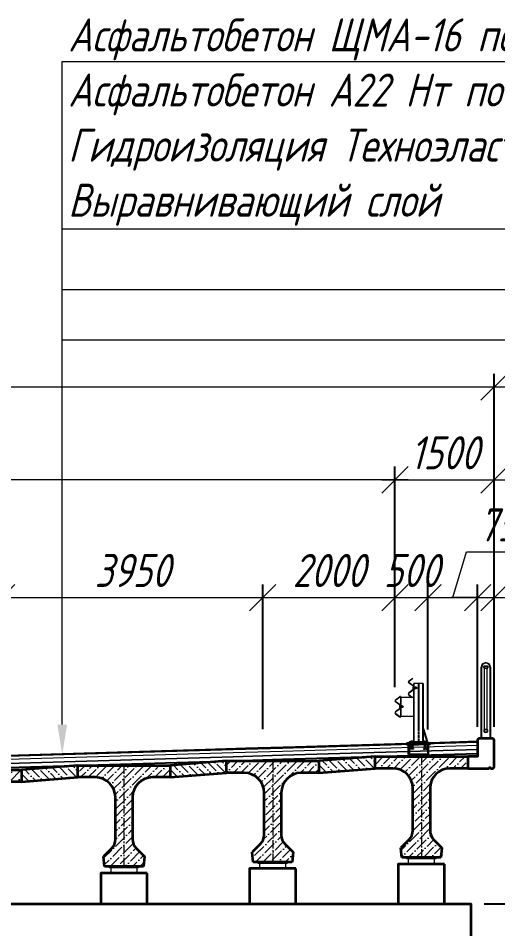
# Model space of a CAD drawing. Header units: millimetres. Extents: x 265754 to 14267433, y -6145605 to 2433772.
# Drawn here: x 7243360 to 7250616, y 38596 to 52371 of the extents above; entities that cross this region are included whole.
import ezdxf
from ezdxf import colors
from ezdxf.entities.mleader import LeaderData, LeaderLine
from ezdxf.math import Vec2, Vec3

# ---------------------------------------------------------------- set-up
doc = ezdxf.new("R2010")
doc.units = ezdxf.units.MM
for name, pattern in [('ACAD_ISO02W100', [15, 12, -3]), ('ACAD_ISO10W100', [18.5, 12, -3, 0.5, -3]), ('осевая', [2, 1.25, -0.25, 0.25, -0.25])]:
    doc.linetypes.add(name, pattern=pattern)
for name, color, linetype, lineweight in [('04_Невидимые', 3, 'Continuous', 13), ('1-Бетон', 106, 'Continuous', 35), ('1-Металл', 4, 'Continuous', 30), ('1-Тонкая', 5, 'Continuous', 20), ('1-Штриховка', 8, 'Continuous', 9), ('Б-Перила', 3, 'Continuous', 20), ('ИС_Выноска', 3, 'Continuous', 18), ('ИС_Ось', 3, 'осевая', 18), ('ИС_Размер', 3, 'Continuous', 18)]:
    doc.layers.add(name, color=color, linetype=linetype, lineweight=lineweight)
doc.layers.add('Красный поперечник', color=1, linetype='Continuous')
doc.styles.add('0', font='isocpeur.ttf', dxfattribs={"width": 0.8, "oblique": 15})
doc.dimstyles.new('М200', dxfattribs={"dimscale": 200, "dimtxt": 2.5, "dimasz": 2, "dimexe": 1, "dimexo": 1, "dimgap": 0.8, "dimtad": 1, "dimdec": 0, "dimzin": 0, "dimdsep": 46, "dimtxsty": '0', "dimblk": 'OBLIQUE', "dimcen": 0.09, "dimdle": 1, "dimclrd": 256, "dimclre": 256, "dimclrt": 256, "dimadec": 4, "dimazin": 0, "dimtfac": 1, "dimtdec": 0, "dimtmove": 1, "dimatfit": 2, "dimfxl": 1, "dimtolj": 1, "dimtzin": 0, "dimlwd": -1, "dimarcsym": 0})

# ---------------------------------------------------------------- blocks, each defined once
blk = doc.blocks.new('1530')
at = {"layer": '1-Штриховка'}
h = blk.add_hatch(dxfattribs=at)
h.set_pattern_fill('ANSI36', color=256, scale=25, style=0)
h.set_pattern_definition([(45, (-1571632.81, 568569.22), (42.0949506, 154.348152), [198.4375, -39.6875, 0, -39.6875])])
h.paths.add_polyline_path([(130, -480), (130, -1117, 0.198927), (189, -1259), (310, -1380), (295, -1530), (-295, -1530), (-310, -1380), (-189, -1259, 0.198898), (-130, -1117), (-130, -480, 0.414214), (-430, -180), (-700, -180), (-700, 0), (700, 0), (700, -180), (430, -180, 0.414224)])
at = {"layer": '1-Бетон'}
for p, q in [((-700, 0), (700, 0)), ((-700, -180), (-700, 0)), ((700, 0), (700, -180)), ((-430, -180), (-700, -180)), ((700, -180), (430, -180)), ((-130, -1117), (-130, -480)), ((130, -480), (130, -1117)), ((-189, -1259), (-310, -1380)), ((189, -1259), (310, -1380)), ((-295, -1530), (-310, -1380)), ((310, -1380), (295, -1530)), ((295, -1530), (-295, -1530))]:
    blk.add_line(p, q, dxfattribs=at)
for centre, radius, start, end in [((-430, -480), 300, 0, 90), ((430, -480), 300, 90, 180), ((-330, -1117), 200, 315.0289, 359.9744), ((330, -1117), 200, 180.0256, 224.9711)]:
    blk.add_arc(centre, radius, start, end, dxfattribs=at)
at = {"layer": 'ИС_Ось', "ltscale": 100}
blk.add_line((0, 0), (0, -1530), dxfattribs=at)
blk = doc.blocks.new('БР09')
at = {"lineweight": 15}
for p, q in [((-783, 48), (-724, 91)), ((-722, -28), (-783, 15)), ((-780, 45), (-722, 88)), ((-720, -25), (-780, 18)), ((-709, -874), (-709, 6)), ((-569, 6), (-709, 6)), ((-702, -874), (-702, 6)), ((-576, 6), (-576, -874)), ((-569, 6), (-569, -874)), ((-722, -90), (-783, -133)), ((-720, -93), (-780, -136)), ((-713, -44), (-713, -74)), ((-699, -37), (-702, -37)), ((-702, -37), (-702, -81)), ((-702, -81), (-699, -81)), ((-699, -81), (-699, -37)), ((-684, -46), (-699, -46)), ((-688, -54), (-699, -54)), ((-688, -65), (-699, -65)), ((-684, -72), (-699, -72)), ((-684, -46), (-690, -46)), ((-684, -72), (-690, -72)), ((-683, -49), (-683, -69)), ((-683, -49), (-683, -69)), ((-675, -46), (-682, -46)), ((-675, -72), (-682, -72)), ((-674, -49), (-674, -69)), ((-662, -54), (-674, -54)), ((-662, -65), (-674, -65)), ((-662, -54), (-662, -65)), ((-985, -237), (-924, -193)), ((-924, -313), (-985, -270)), ((-982, -240), (-922, -196)), ((-922, -310), (-982, -267)), ((-911, -188), (-917, -189)), ((-910, -192), (-916, -193)), ((-911, -188), (-910, -192)), ((-709, -204), (-911, -204)), ((-911, -204), (-911, -484)), ((-907, -204), (-907, -484)), ((-783, -166), (-734, -202)), ((-780, -163), (-732, -199)), ((-924, -375), (-985, -418)), ((-922, -378), (-982, -421)), ((-915, -329), (-915, -359)), ((-985, -451), (-924, -496)), ((-982, -448), (-922, -492)), ((-917, -499), (-911, -500)), ((-916, -495), (-910, -496)), ((-911, -484), (-709, -484)), ((-911, -500), (-910, -496)), ((-755, -874), (-755, -864)), ((-723, -864), (-755, -864)), ((-755, -874), (-755, -864)), ((-729, -864), (-755, -864)), ((-739, -874), (-755, -874)), ((-723, -874), (-755, -874)), ((-746, -874), (-746, -864)), ((-746, -874), (-746, -864)), ((-746, -874), (-746, -864)), ((-746, -874), (-746, -864)), ((-732, -874), (-732, -864)), ((-732, -874), (-732, -864)), ((-732, -874), (-732, -864)), ((-732, -874), (-732, -864)), ((-732, -874), (-732, -864)), ((-732, -874), (-732, -864)), ((-732, -874), (-732, -864)), ((-732, -874), (-732, -864)), ((-732, -874), (-732, -864)), ((-732, -874), (-732, -864)), ((-725, -864), (-729, -864)), ((-723, -872), (-723, -864)), ((-723, -874), (-723, -866)), ((-723, -874), (-723, -866)), ((-723, -872), (-723, -866)), ((-723, -874), (-723, -866)), ((-723, -874), (-723, -866)), ((-555, -872), (-555, -864)), ((-555, -864), (-523, -864)), ((-555, -874), (-555, -866)), ((-555, -874), (-555, -866)), ((-555, -872), (-555, -866)), ((-555, -874), (-555, -866)), ((-555, -874), (-555, -866)), ((-555, -874), (-523, -874)), ((-553, -864), (-549, -864)), ((-549, -864), (-523, -864)), ((-546, -874), (-546, -864)), ((-546, -874), (-546, -864)), ((-546, -874), (-546, -864)), ((-546, -874), (-546, -864)), ((-546, -874), (-546, -864)), ((-546, -874), (-546, -864)), ((-546, -874), (-546, -864)), ((-546, -874), (-546, -864)), ((-546, -874), (-546, -864)), ((-546, -874), (-546, -864)), ((-539, -874), (-523, -874)), ((-532, -874), (-532, -864)), ((-532, -874), (-532, -864)), ((-532, -874), (-532, -864)), ((-532, -874), (-532, -864)), ((-523, -874), (-523, -864)), ((-523, -874), (-523, -864))]:
    blk.add_line(p, q, dxfattribs=at)
for p, q in [((-724, 91), (-722, 88)), ((-734, -202), (-732, -199))]:
    blk.add_line(p, q)
at = {"lineweight": 15, "ltscale": 5}
for p, q in [((-904, -322), (-907, -322)), ((-907, -322), (-907, -366)), ((-907, -366), (-904, -366)), ((-904, -366), (-904, -322))]:
    blk.add_line(p, q, dxfattribs=at)
at = {"color": 7, "lineweight": 15}
for p, q in [((-890, -331), (-904, -331)), ((-893, -339), (-904, -339)), ((-893, -350), (-904, -350)), ((-890, -357), (-904, -357)), ((-890, -331), (-895, -331)), ((-890, -357), (-895, -357)), ((-889, -334), (-889, -354)), ((-889, -334), (-889, -354)), ((-881, -331), (-888, -331)), ((-881, -357), (-888, -357)), ((-880, -334), (-880, -354)), ((-868, -339), (-880, -339)), ((-868, -350), (-880, -350)), ((-868, -339), (-868, -350))]:
    blk.add_line(p, q, dxfattribs=at)
at = {"linetype": 'Continuous'}
for p, q in [((-789, -1064), (-789, -914)), ((-779, -914), (-779, -1064)), ((-499, -914), (-499, -1064)), ((-489, -1064), (-489, -914)), ((-489, -1064), (-789, -1064))]:
    blk.add_line(p, q, dxfattribs=at)
at = {"color": 3, "linetype": 'ACAD_ISO02W100', "lineweight": 15, "ltscale": 2}
for p, q in [((-752, -894), (-752, -914)), ((-751, -914), (-751, -974)), ((-750, -894), (-750, -914)), ((-728, -894), (-728, -914)), ((-727, -914), (-727, -974)), ((-726, -894), (-726, -914)), ((-552, -894), (-552, -914)), ((-551, -914), (-551, -974)), ((-550, -894), (-550, -914)), ((-528, -894), (-528, -914)), ((-527, -914), (-527, -974)), ((-526, -894), (-526, -914))]:
    blk.add_line(p, q, dxfattribs=at)
at = {"linetype": 'ACAD_ISO10W100', "ltscale": 2.5}
for p, q in [((-739, -888), (-739, -986)), ((-539, -888), (-539, -986))]:
    blk.add_line(p, q, dxfattribs=at)
at = {"linetype": 'ACAD_ISO10W100', "ltscale": 3}
blk.add_lwpolyline([(-639, 6), (-639, -874)], dxfattribs=at)
at = {"lineweight": 15}
blk.add_lwpolyline([(-713, -44), (-716, -44, 0.414214), (-722, -50), (-722, -57), (-719, -57), (-719, -61), (-722, -61), (-722, -68, 0.414214), (-716, -74), (-713, -74), (-713, -44)], format="xyb", dxfattribs=at)
at = {"color": 7, "lineweight": 15}
blk.add_lwpolyline([(-915, -329), (-918, -329, 0.414214), (-924, -335), (-924, -342), (-921, -342), (-921, -346), (-924, -346), (-924, -353, 0.414214), (-918, -359), (-915, -359), (-915, -329)], format="xyb", dxfattribs=at)
blk.add_lwpolyline([(-569, -676), (-509, -874)])
at = {"linetype": 'Continuous'}
for points in [[(-639, -894), (-814, -894), (-814, -914), (-639, -914)], [(-639, -894), (-464, -894), (-464, -914), (-639, -914)]]:
    blk.add_lwpolyline(points, dxfattribs=at)
blk.add_lwpolyline([(-464, -914), (-814, -914), (-814, -894), (-464, -894)], close=True, dxfattribs=at)
at = {"lineweight": 15}
blk.add_lwpolyline([(-779, -894), (-499, -894), (-499, -874), (-779, -874)], close=True, dxfattribs=at)
at = {"color": 3, "linetype": 'ACAD_ISO02W100', "lineweight": 15, "ltscale": 2}
for points in [[(-753, -914), (-725, -914), (-725, -974), (-753, -974)], [(-525, -914), (-553, -914), (-553, -974), (-525, -974)], [(-764, -974), (-714, -974), (-714, -984), (-764, -984)], [(-514, -974), (-564, -974), (-564, -984), (-514, -984)]]:
    blk.add_lwpolyline(points, close=True, dxfattribs=at)
at = {"lineweight": 15}
for centre, radius, start, end in [((-772, 31), 20, 122.4532, 237.5468), ((-772, 31), 16, 122.4532, 237.5468), ((-772, -150), 20, 122.4532, 237.5468), ((-772, -150), 16, 122.4532, 237.5468), ((-733, -45), 20, 0, 57.5468), ((-733, -73), 20, 302.4532, 0), ((-733, -45), 24, 0, 57.5468), ((-733, -73), 24, 302.4532, 0), ((-974, -254), 20, 122.4532, 237.5468), ((-974, -254), 16, 122.4532, 237.5468), ((-913, -209), 20, 101.3099, 126.1874), ((-913, -209), 16, 101.3099, 126.1874), ((-935, -330), 20, 0, 57.5468), ((-935, -330), 24, 0, 57.5468), ((-913, -479), 20, 233.8126, 258.6901), ((-913, -479), 16, 233.8126, 258.6901), ((-753, -866), 2, 90, 180), ((-753, -872), 2, 180, 270), ((-748, -866), 2, 0, 90), ((-748, -872), 2, 270, 0), ((-744, -866), 2, 90, 180), ((-744, -872), 2, 180, 270), ((-734, -866), 2, 0, 90), ((-734, -872), 2, 270, 0), ((-730, -866), 2, 90, 180), ((-730, -872), 2, 180, 270), ((-725, -866), 2, 359.9996, 90), ((-725, -872), 2, 270, 0), ((-553, -866), 2, 90, 180.0004), ((-553, -872), 2, 180, 270), ((-548, -866), 2, 0, 90), ((-548, -872), 2, 270, 0), ((-544, -866), 2, 90, 180), ((-544, -872), 2, 180, 270), ((-534, -866), 2, 0, 90), ((-534, -872), 2, 270, 0), ((-530, -866), 2, 90, 180), ((-530, -872), 2, 180, 270), ((-525, -866), 2, 0, 90), ((-525, -872), 2, 270, 0)]:
    blk.add_arc(centre, radius, start, end, dxfattribs=at)
at = {"lineweight": 15, "ltscale": 0.2}
for centre, radius, start, end in [((-935, -358), 20, 302.4532, 0), ((-935, -358), 24, 302.4532, 0), ((-974, -435), 20, 122.4532, 237.5468), ((-974, -435), 16, 122.4532, 237.5468)]:
    blk.add_arc(centre, radius, start, end, dxfattribs=at)
at = {"lineweight": 15, "extrusion": (0, 0, -1)}
for centre, major_axis, start_param, end_param in [((-688, -49), (-3.23, 3.23), 2.356194, 3.926991), ((-688, -58), (3.23, 3.23), -0.785398, 0.785398), ((-688, -60), (-3.23, 3.23), 2.356194, 3.926991), ((-688, -69), (3.23, 3.23), -0.785398, 0.785398), ((-688, -49), (-3.23, 3.23), 1.691386, 2.356194), ((-688, -69), (3.23, 3.23), 0.785398, 1.450207), ((-679, -49), (3.23, 3.23), 3.926991, 4.5918), ((-679, -49), (-3.23, 3.23), 3.926991, 5.497787), ((-679, -58), (3.23, 3.23), 3.926991, 5.497787), ((-679, -60), (-3.23, 3.23), 3.926991, 5.497787), ((-679, -69), (3.23, 3.23), 3.926991, 5.497787), ((-679, -69), (-3.23, 3.23), 4.832978, 5.497787), ((-679, -49), (3.23, 3.23), 0.785398, 2.356194), ((-679, -58), (-3.23, 3.23), 0.785398, 2.356194), ((-679, -60), (3.23, 3.23), 0.785398, 2.356194), ((-679, -69), (-3.23, 3.23), 0.785398, 2.356194), ((-679, -49), (-3.23, 3.23), 1.691386, 2.356194), ((-679, -69), (3.23, 3.23), 0.785398, 1.450207)]:
    blk.add_ellipse(centre, major_axis=major_axis, ratio=1, start_param=start_param, end_param=end_param, dxfattribs=at)
at = {"color": 7, "lineweight": 15, "extrusion": (0, 0, -1)}
for centre, major_axis, start_param, end_param in [((-893, -334), (-3.23, 3.23), 2.356194, 3.926991), ((-893, -343), (3.23, 3.23), -0.785398, 0.785398), ((-893, -345), (-3.23, 3.23), 2.356194, 3.926991), ((-893, -354), (3.23, 3.23), -0.785398, 0.785398), ((-893, -334), (-3.23, 3.23), 1.691386, 2.356194), ((-893, -354), (3.23, 3.23), 0.785398, 1.450207), ((-884, -334), (3.23, 3.23), 3.926991, 4.5918), ((-884, -334), (-3.23, 3.23), 3.926991, 5.497787), ((-884, -343), (3.23, 3.23), 3.926991, 5.497787), ((-884, -345), (-3.23, 3.23), 3.926991, 5.497787), ((-884, -354), (3.23, 3.23), 3.926991, 5.497787), ((-884, -354), (-3.23, 3.23), 4.832978, 5.497787), ((-884, -334), (3.23, 3.23), 0.785398, 2.356194), ((-884, -343), (-3.23, 3.23), 0.785398, 2.356194), ((-884, -345), (3.23, 3.23), 0.785398, 2.356194), ((-884, -354), (-3.23, 3.23), 0.785398, 2.356194), ((-884, -334), (-3.23, 3.23), 1.691386, 2.356194), ((-884, -354), (3.23, 3.23), 0.785398, 1.450207)]:
    blk.add_ellipse(centre, major_axis=major_axis, ratio=1, start_param=start_param, end_param=end_param, dxfattribs=at)
blk = doc.blocks.new('_OBLIQUE')
at = {"color": 0, "linetype": 'ByBlock', "lineweight": -2}
blk.add_line((0.5, 0.5), (-0.5, -0.5), dxfattribs=at)
blk = doc.blocks.new('*D959')
at = {"layer": 'Defpoints', "color": 0, "linetype": 'Continuous', "transparency": 16777216}
for p in [(7249060, 43606), (7249060, 42049), (7247060, 41417)]:
    blk.add_point(p, dxfattribs=at)
at = {"layer": 'ИС_Размер', "lineweight": -2, "transparency": 16777216}
for p, q in [((7247060, 41617), (7247060, 43806)), ((7249060, 42249), (7249060, 43806))]:
    blk.add_line(p, q, dxfattribs=at)
at = {"layer": 'ИС_Размер', "transparency": 16777216}
blk.add_line((7246860, 43606), (7249260, 43606), dxfattribs=at)
at = {"layer": 'ИС_Размер', "linetype": 'Continuous', "transparency": 16777216, "xscale": 400, "yscale": 400, "zscale": 400, "rotation": 180}
blk.add_blockref('_OBLIQUE', (7247060, 43606), dxfattribs=at)
at = {"layer": 'ИС_Размер', "linetype": 'Continuous', "transparency": 16777216, "xscale": 400, "yscale": 400, "zscale": 400}
blk.add_blockref('_OBLIQUE', (7249060, 43606), dxfattribs=at)
at = {"layer": 'ИС_Размер', "linetype": 'Continuous', "transparency": 16777216, "insert": (7248060, 44016), "char_height": 500, "attachment_point": 5, "style": '0'}
blk.add_mtext('\\A1;2000', dxfattribs=at)
blk = doc.blocks.new('*D960')
at = {"layer": 'Defpoints', "color": 0, "transparency": 16777216}
for p in [(7250560, 43606), (7250310, 41452), (7250560, 41452)]:
    blk.add_point(p, dxfattribs=at)
at = {"layer": 'ИС_Размер', "lineweight": -2, "transparency": 16777216}
for p, q in [((7250310, 41652), (7250310, 43806)), ((7250560, 41652), (7250560, 43806))]:
    blk.add_line(p, q, dxfattribs=at)
at = {"layer": 'ИС_Размер', "transparency": 16777216}
for p, q in [((7250310, 43606), (7249910, 43606)), ((7250310, 43606), (7250560, 43606)), ((7250560, 43606), (7250960, 43606))]:
    blk.add_line(p, q, dxfattribs=at)
at = {"layer": 'ИС_Размер', "transparency": 16777216, "xscale": 400, "yscale": 400, "zscale": 400}
blk.add_blockref('_OBLIQUE', (7250310, 43606), dxfattribs=at)
at = {"layer": 'ИС_Размер', "transparency": 16777216, "xscale": 400, "yscale": 400, "zscale": 400, "rotation": 180}
blk.add_blockref('_OBLIQUE', (7250560, 43606), dxfattribs=at)
at = {"layer": 'ИС_Размер', "transparency": 16777216, "insert": (7251147, 43797), "char_height": 500, "attachment_point": 5, "style": '0'}
blk.add_mtext('\\A1;250', dxfattribs=at)
blk = doc.blocks.new('*D961')
at = {"layer": 'Defpoints', "color": 0, "transparency": 16777216}
for p in [(7249559, 43606), (7249060, 42049), (7249559, 41409)]:
    blk.add_point(p, dxfattribs=at)
at = {"layer": 'ИС_Размер', "lineweight": -2, "transparency": 16777216}
for p, q in [((7249060, 42249), (7249060, 43806)), ((7249559, 41609), (7249559, 43806))]:
    blk.add_line(p, q, dxfattribs=at)
at = {"layer": 'ИС_Размер', "transparency": 16777216}
blk.add_line((7248860, 43606), (7249759, 43606), dxfattribs=at)
at = {"layer": 'ИС_Размер', "transparency": 16777216, "xscale": 400, "yscale": 400, "zscale": 400, "rotation": 180}
blk.add_blockref('_OBLIQUE', (7249060, 43606), dxfattribs=at)
at = {"layer": 'ИС_Размер', "transparency": 16777216, "xscale": 400, "yscale": 400, "zscale": 400}
blk.add_blockref('_OBLIQUE', (7249559, 43606), dxfattribs=at)
at = {"layer": 'ИС_Размер', "transparency": 16777216, "insert": (7249310, 44016), "char_height": 500, "attachment_point": 5, "style": '0'}
blk.add_mtext('\\A1;500', dxfattribs=at)
blk = doc.blocks.new('*D963')
at = {"layer": 'Defpoints', "color": 0, "transparency": 16777216}
for p in [(7250310, 43606), (7249559, 41409), (7250310, 41452)]:
    blk.add_point(p, dxfattribs=at)
at = {"layer": 'ИС_Размер', "transparency": 16777216}
for p, q in [((7249935, 43606), (7250142, 44296)), ((7250142, 44296), (7251356, 44296)), ((7249359, 43606), (7250510, 43606))]:
    blk.add_line(p, q, dxfattribs=at)
at = {"layer": 'ИС_Размер', "lineweight": -2, "transparency": 16777216}
for p, q in [((7249559, 41609), (7249559, 43806)), ((7250310, 41652), (7250310, 43806))]:
    blk.add_line(p, q, dxfattribs=at)
at = {"layer": 'ИС_Размер', "transparency": 16777216, "xscale": 400, "yscale": 400, "zscale": 400, "rotation": 180}
blk.add_blockref('_OBLIQUE', (7249559, 43606), dxfattribs=at)
at = {"layer": 'ИС_Размер', "transparency": 16777216, "xscale": 400, "yscale": 400, "zscale": 400}
blk.add_blockref('_OBLIQUE', (7250310, 43606), dxfattribs=at)
at = {"layer": 'ИС_Размер', "transparency": 16777216, "insert": (7250749, 44706), "char_height": 500, "attachment_point": 5, "style": '0'}
blk.add_mtext('\\A1;750', dxfattribs=at)
blk = doc.blocks.new('*D964')
at = {"layer": 'Defpoints', "color": 0, "linetype": 'Continuous', "transparency": 16777216}
for p in [(7250560, 46793), (7219110, 41553), (7250560, 41452)]:
    blk.add_point(p, dxfattribs=at)
at = {"layer": 'ИС_Размер', "lineweight": -2, "transparency": 16777216}
for p, q in [((7219110, 41753), (7219110, 46993)), ((7250560, 41652), (7250560, 46993))]:
    blk.add_line(p, q, dxfattribs=at)
at = {"layer": 'ИС_Размер', "transparency": 16777216}
blk.add_line((7218910, 46793), (7250760, 46793), dxfattribs=at)
at = {"layer": 'ИС_Размер', "linetype": 'Continuous', "transparency": 16777216, "xscale": 400, "yscale": 400, "zscale": 400, "rotation": 180}
blk.add_blockref('_OBLIQUE', (7219110, 46793), dxfattribs=at)
at = {"layer": 'ИС_Размер', "linetype": 'Continuous', "transparency": 16777216, "xscale": 400, "yscale": 400, "zscale": 400}
blk.add_blockref('_OBLIQUE', (7250560, 46793), dxfattribs=at)
at = {"layer": 'ИС_Размер', "linetype": 'Continuous', "transparency": 16777216, "insert": (7234835, 47203), "char_height": 500, "attachment_point": 5, "style": '0'}
blk.add_mtext('\\A1;31450', dxfattribs=at)
blk = doc.blocks.new('*D965')
at = {"layer": 'Defpoints', "color": 0, "linetype": 'Continuous', "transparency": 16777216}
for p in [(7235210, 45387), (7249060, 42049), (7235210, 41061)]:
    blk.add_point(p, dxfattribs=at)
at = {"layer": 'ИС_Размер', "lineweight": -2, "transparency": 16777216}
for p, q in [((7235210, 41261), (7235210, 45587)), ((7249060, 42249), (7249060, 45587))]:
    blk.add_line(p, q, dxfattribs=at)
at = {"layer": 'ИС_Размер', "transparency": 16777216}
blk.add_line((7249260, 45387), (7235010, 45387), dxfattribs=at)
at = {"layer": 'ИС_Размер', "linetype": 'Continuous', "transparency": 16777216, "xscale": 400, "yscale": 400, "zscale": 400, "rotation": 180}
blk.add_blockref('_OBLIQUE', (7235210, 45387), dxfattribs=at)
at = {"layer": 'ИС_Размер', "linetype": 'Continuous', "transparency": 16777216, "xscale": 400, "yscale": 400, "zscale": 400}
blk.add_blockref('_OBLIQUE', (7249060, 45387), dxfattribs=at)
at = {"layer": 'ИС_Размер', "linetype": 'Continuous', "transparency": 16777216, "insert": (7242135, 45797), "char_height": 500, "attachment_point": 5, "style": '0'}
blk.add_mtext('\\A1;13850', dxfattribs=at)
blk = doc.blocks.new('ПО')
at = {"layer": '1-Металл'}
blk.add_lwpolyline([(100, 0), (100, 10), (-100, 10), (-100, 0)], close=True, dxfattribs=at)
at = {"layer": 'Б-Перила'}
for p, q in [((-70, 10), (-70, 1080)), ((-62, 10), (-62, 1080)), ((-30, 1070), (-30, 1090)), ((-25, 1070), (-25, 1090)), ((-20, 1100), (20, 1100)), ((-20, 1095), (20, 1095)), ((20, 1065), (-20, 1065)), ((20, 1060), (-20, 1060)), ((-19, 138), (-19, 1060)), ((19, 138), (19, 1060)), ((25, 1090), (25, 1070)), ((30, 1090), (30, 1070)), ((62, 1080), (62, 10)), ((70, 1080), (70, 10)), ((20, 138), (-20, 138)), ((-19, 138), (19, 138)), ((-30, 128), (-30, 108)), ((-25, 128), (-25, 108)), ((20, 133), (-20, 133)), ((-20, 103), (20, 103)), ((-20, 98), (20, 98)), ((25, 108), (25, 128)), ((30, 108), (30, 128))]:
    blk.add_line(p, q, dxfattribs=at)
for centre, radius, start, end in [((0, 1080), 70, 90, 180), ((0, 1080), 62, 90, 180), ((0, 1080), 70, 360, 90), ((0, 1080), 62, 0, 90), ((-20, 1090), 10, 90, 180), ((-20, 1070), 10, 180, 270), ((-20, 1090), 5, 90, 180), ((-20, 1070), 5, 180, 270), ((20, 1090), 10, 0, 90), ((20, 1090), 5, 0, 90), ((20, 1070), 10, 270, 0), ((20, 1070), 5, 270, 0), ((-20, 128), 10, 90, 180), ((20, 128), 10, 0, 90), ((-20, 108), 10, 180, 270), ((-20, 128), 5, 90, 180), ((-20, 108), 5, 180, 270), ((20, 128), 5, 0, 90), ((20, 108), 10, 270, 0), ((20, 108), 5, 270, 0)]:
    blk.add_arc(centre, radius, start, end, dxfattribs=at)
blk = doc.blocks.new('*D975')
at = {"layer": 'Defpoints', "color": 0, "linetype": 'Continuous', "transparency": 16777216}
for p in [(7247060, 43606), (7247060, 41417), (7243110, 41290)]:
    blk.add_point(p, dxfattribs=at)
at = {"layer": 'ИС_Размер', "lineweight": -2, "transparency": 16777216}
for p, q in [((7243110, 41490), (7243110, 43806)), ((7247060, 41617), (7247060, 43806))]:
    blk.add_line(p, q, dxfattribs=at)
at = {"layer": 'ИС_Размер', "transparency": 16777216}
blk.add_line((7242910, 43606), (7247260, 43606), dxfattribs=at)
at = {"layer": 'ИС_Размер', "linetype": 'Continuous', "transparency": 16777216, "xscale": 400, "yscale": 400, "zscale": 400, "rotation": 180}
blk.add_blockref('_OBLIQUE', (7243110, 43606), dxfattribs=at)
at = {"layer": 'ИС_Размер', "linetype": 'Continuous', "transparency": 16777216, "xscale": 400, "yscale": 400, "zscale": 400}
blk.add_blockref('_OBLIQUE', (7247060, 43606), dxfattribs=at)
at = {"layer": 'ИС_Размер', "linetype": 'Continuous', "transparency": 16777216, "insert": (7245085, 44016), "char_height": 500, "attachment_point": 5, "style": '0'}
blk.add_mtext('\\A1;3950', dxfattribs=at)
blk = doc.blocks.new('*D1131')
at = {"layer": 'Defpoints', "color": 0, "linetype": 'Continuous', "transparency": 16777216}
for p in [(7250210, 38972, 5778), (7248309, 37472, 5778), (7251881, 37472)]:
    blk.add_point(p, dxfattribs=at)
at = {"layer": 'ИС_Размер', "transparency": 16777216}
blk.add_line((7251881, 39172), (7251881, 37272), dxfattribs=at)
at = {"layer": 'ИС_Размер', "lineweight": -2, "transparency": 16777216}
for p, q in [((7250410, 38972), (7252081, 38972)), ((7248509, 37472), (7252081, 37472))]:
    blk.add_line(p, q, dxfattribs=at)
at = {"layer": 'ИС_Размер', "linetype": 'Continuous', "transparency": 16777216, "xscale": 400, "yscale": 400, "zscale": 400}
for p, rotation in [((7251881, 38972), 90), ((7251881, 37472), 270)]:
    blk.add_blockref('_OBLIQUE', p, dxfattribs=dict(at, rotation=rotation))
at = {"layer": 'ИС_Размер', "linetype": 'Continuous', "transparency": 16777216, "insert": (7251471, 38222), "char_height": 500, "attachment_point": 5, "rotation": 90, "style": '0'}
blk.add_mtext('\\A1;1500', dxfattribs=at)
blk = doc.blocks.new('*D976')
at = {"layer": 'Defpoints', "color": 0, "linetype": 'Continuous', "transparency": 16777216}
for p in [(7250560, 45387), (7249060, 43606, 5778), (7250560, 43606, 5778)]:
    blk.add_point(p, dxfattribs=at)
at = {"layer": 'ИС_Размер', "lineweight": -2, "transparency": 16777216}
for p, q in [((7249060, 43806), (7249060, 45587)), ((7250560, 43806), (7250560, 45587))]:
    blk.add_line(p, q, dxfattribs=at)
at = {"layer": 'ИС_Размер', "transparency": 16777216}
blk.add_line((7248860, 45387), (7250760, 45387), dxfattribs=at)
at = {"layer": 'ИС_Размер', "linetype": 'Continuous', "transparency": 16777216, "xscale": 400, "yscale": 400, "zscale": 400, "rotation": 180}
blk.add_blockref('_OBLIQUE', (7249060, 45387), dxfattribs=at)
at = {"layer": 'ИС_Размер', "linetype": 'Continuous', "transparency": 16777216, "xscale": 400, "yscale": 400, "zscale": 400}
blk.add_blockref('_OBLIQUE', (7250560, 45387), dxfattribs=at)
at = {"layer": 'ИС_Размер', "linetype": 'Continuous', "transparency": 16777216, "insert": (7249810, 45797), "char_height": 500, "attachment_point": 5, "style": '0'}
blk.add_mtext('\\A1;1500', dxfattribs=at)

msp = doc.modelspace()

# ---------------------------------------------------------------- hatches: boundary and pattern name
at = {"layer": '1-Штриховка'}
h = msp.add_hatch(dxfattribs=at)
h.set_pattern_fill('ANSI36', color=256, scale=25, angle=90, style=0)
h.set_pattern_definition([(135, (1519437.69, -5210950.3), (-154.3481521, 42.0949506), [198.4375, -39.6875, 0, -39.6875])])
h.paths.add_polyline_path([(7248760.0536, 41201.8216), (7247910.0536, 41134.3216), (7247910.0536, 40954.3216), (7248760.0536, 41021.8216)])
h = msp.add_hatch(dxfattribs=at)
h.set_pattern_fill('ANSI36', color=256, scale=25, angle=90, style=0)
h.set_pattern_definition([(135, (1514937.69, -5211085.3), (-154.3481521, 42.0949506), [198.4375, -39.6875, 0, -39.6875])])
h.paths.add_polyline_path([(7244260.0536, 41066.8216), (7243410.0536, 40999.3216), (7243410.0536, 40819.3216), (7244260.0536, 40886.8216)])
h = msp.add_hatch(dxfattribs=at)
h.set_pattern_fill('ANSI36', color=256, scale=25, angle=90, style=0)
h.set_pattern_definition([(135, (1517187.69, -5211017.8), (-154.3481521, 42.0949506), [198.4375, -39.6875, 0, -39.6875])])
h.paths.add_polyline_path([(7246510.0536, 41134.3216), (7245660.0536, 41066.8216), (7245660.0536, 40886.8216), (7246510.0536, 40954.3216)])

# ---------------------------------------------------------------- linework, layer by layer
at = {"layer": '04_Невидимые', "elevation": 5778.159}
for points in [[(7245180.0536, 39516.8216), (7244740.0536, 39516.8216), (7244740.0536, 39536.8216), (7245180.0536, 39536.8216)], [(7247430.0536, 39584.3216), (7246990.0536, 39584.3216), (7246990.0536, 39604.3216), (7247430.0536, 39604.3216)], [(7249680.0536, 39651.8216), (7249240.0536, 39651.8216), (7249240.0536, 39671.8216), (7249680.0536, 39671.8216)]]:
    msp.add_lwpolyline(points, close=True, dxfattribs=at)
at = {"layer": '1-Бетон', "elevation": 5778.159}
msp.add_lwpolyline([(7250160.0536, 41021.8216), (7250479.6365, 41021.8216, -1), (7250509.6365, 41021.8216), (7250539.9055, 41021.8216), (7250559.9055, 41041.8216), (7250559.9055, 41451.8216), (7250539.9055, 41471.8216), (7250329.9055, 41471.8216), (7250309.9055, 41451.6944), (7250309.9055, 41201.8216), (7250160.0536, 41201.8216)], format="xyb", dxfattribs=at)
for points in [[(7247910.0536, 40954.3216), (7248760.0536, 41021.8216), (7248760.0536, 41201.8216), (7247910.0536, 41134.3216)], [(7243410.0536, 40819.3216), (7244260.0536, 40886.8216), (7244260.0536, 41066.8216), (7243410.0536, 40999.3216)], [(7245660.0536, 40886.8216), (7246510.0536, 40954.3216), (7246510.0536, 41134.3216), (7245660.0536, 41066.8216)], [(7249810.0536, 39573.8216), (7249110.0536, 39573.8216), (7249110.0536, 38972.3113), (7249810.0536, 38972.3113)], [(7245310.0536, 39438.8216), (7244610.0536, 39438.8216), (7244610.0536, 38972.3113), (7245310.0536, 38972.3113)], [(7247560.0536, 39506.3216), (7246860.0536, 39506.3216), (7246860.0536, 38972.3113), (7247560.0536, 38972.3113)]]:
    msp.add_lwpolyline(points, close=True, dxfattribs=at)
msp.add_lwpolyline([(7235209.9646, 38972.3113), (7250209.7868, 38972.3113), (7250209.609, 38222.3113), (7248309.4312, 37472.3113), (7237109.609, 37472.3113), (7235209.7868, 38222.3113), (7235209.9646, 38972.3113)], dxfattribs=at)
at = {"layer": '1-Тонкая', "elevation": 5778.159}
for points in [[(7219359.8457, 40425.3113), (7221310.2481, 40503.3274), (7222060.2481, 40525.8274), (7226010.2481, 40644.3274), (7230960.2481, 40792.8274), (7232860.2481, 40849.8274), (7233960.2481, 40882.8274), (7238910.2481, 41031.3274), (7242860.2481, 41149.8274), (7246610.2481, 41262.3274), (7247360.2481, 41284.8274), (7250309.9055, 41373.3171)], [(7219359.8457, 40365.3113), (7221310.2481, 40443.3274), (7222060.2481, 40465.8274), (7226010.2481, 40584.3274), (7230960.2481, 40732.8274), (7232860.2481, 40789.8274), (7233960.2481, 40822.8274), (7238910.2481, 40971.3274), (7242860.2481, 41089.8274), (7246610.2481, 41202.3274), (7247360.2481, 41224.8274), (7250309.9055, 41313.3171)], [(7219359.8457, 40360.3113), (7221310.2481, 40438.3274), (7222060.2481, 40460.8274), (7226010.2481, 40579.3274), (7230960.2481, 40727.8274), (7232860.2481, 40784.8274), (7233960.2481, 40817.8274), (7238910.2481, 40966.3274), (7242860.2481, 41084.8274), (7246610.2481, 41197.3274), (7247360.2481, 41219.8274), (7250309.9055, 41308.3171)]]:
    msp.add_lwpolyline(points, dxfattribs=at)
at = {"layer": 'Defpoints', "color": 252, "true_color": 0x939598, "elevation": 5778.159}
msp.add_lwpolyline([(7219359.8457, 40300.3113), (7221310.2481, 40378.3274), (7222060.2481, 40400.8274), (7226010.2481, 40519.3274), (7230960.2481, 40667.8274), (7232860.2481, 40724.8274), (7233960.2481, 40757.8274), (7238910.2481, 40906.3274), (7242860.2481, 41024.8274), (7246610.2481, 41137.3274), (7247360.2481, 41159.8274), (7250309.9055, 41248.3171)], dxfattribs=at)
at = {"layer": 'ИС_Выноска'}
for p, q in [((7244025.999, 49185.8795, 5778.159), (7257816.839, 49185.8797, 5778.159)), ((7244025.999, 48267.9061, 5778.159), (7257816.839, 48267.9063, 5778.159)), ((7244025.999, 47503.1486, 5778.159), (7257816.839, 47503.1489, 5778.159))]:
    msp.add_line(p, q, dxfattribs=at)
at = {"layer": 'ИС_Размер', "elevation": 5778.159}
for points in [[(7247410.0536, 39584.3216), (7247010.0536, 39584.3216), (7247010.0536, 39506.3216), (7247410.0536, 39506.3216), (7247410.0536, 39584.3216)], [(7249660.0536, 39651.8216), (7249260.0536, 39651.8216), (7249260.0536, 39573.8216), (7249660.0536, 39573.8216), (7249660.0536, 39651.8216)], [(7245160.0536, 39516.8216), (7244760.0536, 39516.8216), (7244760.0536, 39438.8216), (7245160.0536, 39438.8216), (7245160.0536, 39516.8216)]]:
    msp.add_lwpolyline(points, dxfattribs=at)
at = {"layer": 'Красный поперечник', "color": 2, "elevation": 5778.159}
msp.add_lwpolyline([(7218296.8601, 40434.0102), (7219297.1438, 40484.6516), (7220885.3336, 40533.1744), (7221297.7113, 40545.9297), (7222047.9242, 40568.9074), (7225219.3333, 40665.7948), (7225999.045, 40689.9079), (7229817.3046, 40806.5462), (7230700.3786, 40833.851), (7232459.88, 40887.5936), (7232850.9887, 40899.6857), (7232860.2416, 40899.969), (7234201.3717, 40941.0202), (7238100.1002, 41060.0944), (7238902.7054, 41084.9035), (7242212.865, 41185.9912), (7242853.8262, 41205.8008), (7246195.6706, 41307.8472), (7246804.947, 41326.6749), (7247555.1598, 41349.6231), (7249902.6064, 41421.2972), (7250305.9401, 41433.7593)], dxfattribs=at)
at = {"layer": 'Красный поперечник', "elevation": 5778.159}
msp.add_lwpolyline([(7219359.8457, 40475.3113), (7221310.2481, 40553.3274), (7222060.2481, 40575.8274), (7226010.2481, 40694.3274), (7230960.2481, 40842.8274), (7232860.2481, 40899.8274), (7233960.2481, 40932.8274), (7238910.2481, 41081.3274), (7242860.2481, 41199.8274), (7246610.2481, 41312.3274), (7247360.2481, 41334.8274), (7250309.9055, 41423.3171)], dxfattribs=at)

# ---------------------------------------------------------------- block references
msp.add_blockref('БР09', (7250053.7416, 42298.1594, 5778.159))
at = {"layer": 'ИС_Размер', "linetype": 'Continuous'}
for name, p in [('ПО', (7250434.4898, 41471.8216, 5778.159)), ('1530', (7249460.0536, 41201.8216, 5778.159)), ('1530', (7244960.0536, 41066.8216, 5778.159)), ('1530', (7247210.0536, 41134.3216, 5778.159)), ('1530', (7242710.0536, 40999.3216, 5778.159))]:
    msp.add_blockref(name, p, dxfattribs=at)

# ---------------------------------------------------------------- dimensions: what is measured, and where the dimension line sits
for base, p1, p2, picture, middle in [((7250559.9055, 46792.7196, 5778.159), (7219110.1994, 41552.8385, 5778.159), (7250559.9055, 41451.8216, 5778.159), '*D964', (7234835.0524, 47202.7196, 5778.159)), ((7235209.8435, 45387.1772, 5778.159), (7249059.8435, 42049.29, 5778.159), (7235209.8435, 41060.5639, 5778.159), '*D965', (7242134.8435, 45797.1772, 5778.159)), ((7250559.9055, 45387.1772), (7249059.8435, 43606.3475, 5778.159), (7250559.9055, 43606.3475, 5778.159), '*D976', (7249809.8745, 45797.1772)), ((7247059.8435, 43606.3475, 5778.159), (7243109.8435, 41290.0203, 5778.159), (7247059.8435, 41416.6306, 5778.159), '*D975', (7245084.8435, 44016.3475, 5778.159)), ((7249059.8435, 43606.3475, 5778.159), (7247059.8435, 41416.6306, 5778.159), (7249059.8435, 42049.29, 5778.159), '*D959', (7248059.8435, 44016.3475, 5778.159))]:
    dim = msp.add_linear_dim(base=base, p1=p1, p2=p2, dimstyle='М200', dxfattribs=at)
    dim.commit()
    dim.dimension.update_dxf_attribs({"geometry": picture, "text_midpoint": middle})
at = {"layer": 'ИС_Размер'}
dim = msp.add_linear_dim(base=(7250309.9055, 43606.3475, 5778.159), p1=(7249559.4877, 41409.4377, 5778.159), p2=(7250309.9055, 41451.6944, 5778.159), dimstyle='М200', dxfattribs=at)
dim.commit()
dim.dimension.update_dxf_attribs({"geometry": '*D963', "text_midpoint": (7250301.6966, 44706.3475, 5778.159)})
dim = msp.add_linear_dim(base=(7249559.4877, 43606.3475, 5778.159), p1=(7249059.8435, 42049.29, 5778.159), p2=(7249559.4877, 41409.4377, 5778.159), dimstyle='М200', dxfattribs=at)
dim.commit()
dim.dimension.update_dxf_attribs({"geometry": '*D961', "text_midpoint": (7249309.6656, 43606.3475, 5778.159), "dimtype": 160})
dim = msp.add_linear_dim(base=(7250559.9055, 43606.3475, 5778.159), p1=(7250309.9055, 41451.6944, 5778.159), p2=(7250559.9055, 41451.8216, 5778.159), angle=180, dimstyle='М200', dxfattribs=at)
dim.commit()
dim.dimension.update_dxf_attribs({"geometry": '*D960', "text_midpoint": (7251146.8021, 43386.7423, 5778.159), "dimtype": 160})
at = {"layer": 'ИС_Размер', "linetype": 'Continuous'}
dim = msp.add_linear_dim(base=(7251880.8186, 37472.3113), p1=(7250209.7868, 38972.3113, 5778.159), p2=(7248309.4312, 37472.3113, 5778.159), angle=90, dimstyle='М200', dxfattribs=at)
dim.commit()
dim.dimension.update_dxf_attribs({"geometry": '*D1131', "text_midpoint": (7251470.8186, 38222.3113)})

# ---------------------------------------------------------------- leaders
at = {"layer": 'ИС_Выноска', "ltscale": 0.5}
ml = msp.add_multileader_mtext('Standard', dxfattribs=at)
ml.set_content('\\A1;Асфальтобетон ЩМА-16 по ГОСТ 58406.1 на ПБВ60 по ГОСТ 52056-2003                            -50мм\\PАсфальтобетон А22 Нт по ГОСТ 58406.2-2020 на БНД 50/70 по ГОСТ 33133-2020               -60мм\\PГидроизоляция Техноэластмост Б             -5 мм\\PВыравнивающий слой                      -min 30 мм', color=256, style='0')
ml.set_leader_properties(color=256, linetype='ByLayer', lineweight=-1)
ml.build(insert=Vec2(0, 0))
ml.multileader.update_dxf_attribs({"text_left_attachment_type": 6, "text_right_attachment_type": 6, "dogleg_length": 0.36, "arrow_head_size": 450, "scale": 75})
ctx = ml.context
ctx.base_point, ctx.scale, ctx.char_height, ctx.arrow_head_size, ctx.landing_gap_size, ctx.plane_origin, ctx.plane_x_axis, ctx.plane_y_axis = Vec3(7244097.999, 51717.5023, 5778.159), 75, 500, 450, 18, Vec3(7243517.8916, 80742.9482, 5778.159), Vec3(1, 0.0000000247), Vec3(-0.0000000247, 1)
ctx.left_attachment, ctx.right_attachment = 6, 6
notes = []
notes.append((ctx, [(0, (1, 1, 0), (7244025.999, 51717.5023, 5778.159), (1, 0.0000000247), 72, [(0, [(7244025.999, 41234.7999, 5778.159)], 0, [])])]))
ctx.mtext.insert, ctx.mtext.text_direction, ctx.mtext.rotation, ctx.mtext.width, ctx.mtext.flow_direction = Vec3(7244115.999, 52367.5023, 5778.159), Vec3(1, 0.0000000247), 0.0000000247, 14306.378366, 5
ml = msp.add_multileader_mtext('Standard', dxfattribs=at)
ml.set_content('\\A1;Асфальтобетон ЩМА-16 по ГОСТ 58406.1 на ПБВ60 по ГОСТ 52056-2003                            -50мм\\PАсфальтобетон А22 Нт по ГОСТ 58406.2-2020 на БНД 50/70 по ГОСТ 33133-2020               -60мм\\PГидроизоляция Техноэластмост Б             -5 мм\\PВыравнивающий слой                      -min 30 мм', color=256, style='0')
ml.set_leader_properties(color=256, linetype='ByLayer', lineweight=-1)
ml.build(insert=Vec2(0, 0))
ml.multileader.update_dxf_attribs({"text_left_attachment_type": 6, "text_right_attachment_type": 6, "dogleg_length": 0.36, "arrow_head_size": 450, "scale": 75})
ctx = ml.context
ctx.base_point, ctx.scale, ctx.char_height, ctx.arrow_head_size, ctx.landing_gap_size, ctx.plane_origin, ctx.plane_x_axis, ctx.plane_y_axis = Vec3(7167638.1646, 44442.7952), 75, 500, 450, 18, Vec3(7167058.0572, 73468.2411), Vec3(1, 0.0000000247), Vec3(-0.0000000247, 1)
ctx.left_attachment, ctx.right_attachment = 6, 6
notes.append((ctx, [(0, (1, 1, 0), (7167566.1646, 44442.7952), (1, 0.0000000247), 72, [(0, [(7167566.1646, 33960.0928)], 0, [])])]))
ctx.mtext.insert, ctx.mtext.text_direction, ctx.mtext.rotation, ctx.mtext.width, ctx.mtext.flow_direction = Vec3(7167656.1646, 45092.7952), Vec3(1, 0.0000000247), 0.0000000247, 14306.378366, 5
for ctx, leaders in notes:
    for number, flags, end, landing, length, lines in leaders:
        leader = LeaderData()
        leader.index, (leader.has_last_leader_line, leader.has_dogleg_vector, leader.attachment_direction) = number, flags
        leader.last_leader_point, leader.dogleg_vector, leader.dogleg_length = Vec3(end), Vec3(landing), length
        for number, points, colour, breaks in lines:
            line = LeaderLine()
            line.index, line.vertices, line.color, line.breaks = number, Vec3.list(points), colors.encode_raw_color(colour), breaks
            leader.lines.append(line)
        ctx.leaders.append(leader)

doc.saveas('drawing.dxf')
